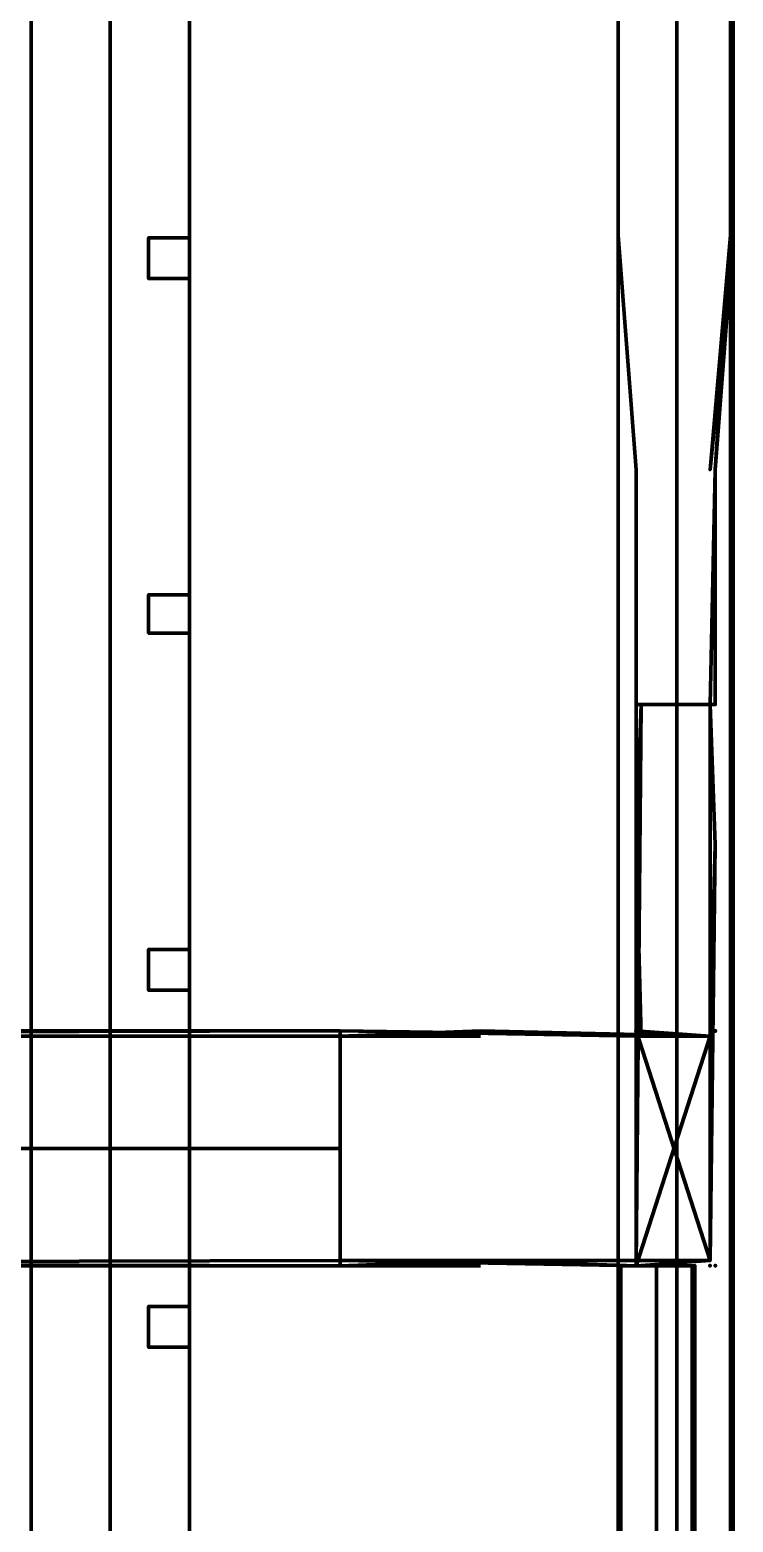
# Model space of a CAD drawing. Extents: x 0 to 1153, y 0 to 816.
# Drawn here: x 685.34 to 688.26, y 554.03 to 560.22 of the extents above; entities that cross this region are included whole.
import ezdxf

# ---------------------------------------------------------------- set-up
doc = ezdxf.new("R2010")
doc.units = 0
doc.header["$MEASUREMENT"] = 0
doc.layers.add('Electrical', color=7, linetype='Continuous')
doc.layers.add('Hatch', color=7, linetype='Continuous')

msp = doc.modelspace()

# ---------------------------------------------------------------- linework, layer by layer
at = {"layer": 'Electrical', "color": 5, "linetype": 'Continuous', "lineweight": 211}
msp.add_line((685.673, 535.6225), (685.673, 567.7323), dxfattribs=at)
for points in [[(686.001, 567.7323), (686.001, 535.6225), (685.3449, 535.6225), (686.001, 535.6225), (685.3449, 535.6225), (686.001, 535.6225), (686.001, 567.7323), (685.3449, 567.7323), (686.001, 567.7323), (685.3449, 567.7323), (685.3449, 535.6225), (685.3449, 567.7323), (686.001, 567.7323), (686.001, 535.6225)], [(685.8317, 559.3609), (685.8317, 559.1916), (686.001, 559.1916), (686.001, 559.3609), (685.8317, 559.3609), (685.8317, 559.1916), (686.001, 559.1916), (686.001, 559.3609)], [(685.8317, 557.8793), (685.8317, 557.7205), (686.001, 557.7205), (686.001, 557.8793), (685.8317, 557.8793), (685.8317, 557.7205), (686.001, 557.7205), (686.001, 557.8793)], [(685.8317, 556.4081), (685.8317, 556.2388), (686.001, 556.2388), (686.001, 556.4081), (685.8317, 556.4081), (685.8317, 556.2388), (686.001, 556.2388), (686.001, 556.4081)], [(685.8317, 554.9265), (685.8317, 554.7572), (686.001, 554.7572), (686.001, 554.9265), (685.8317, 554.9265), (685.8317, 554.7572), (686.001, 554.7572), (686.001, 554.9265)]]:
    msp.add_lwpolyline(points, close=True, dxfattribs=at)
msp.add_lwpolyline([(685.3449, 535.6225), (685.3449, 567.7323), (685.3449, 535.6225)], dxfattribs=at)
at = {"layer": 'Hatch', "color": 5, "linetype": 'Continuous', "lineweight": 211}
for p, q in [((688.0225, 617.3893), (688.0225, 511.7148)), ((686.6255, 555.5826), (677.9683, 555.5826)), ((687.9378, 537.9296), (687.9378, 555.0958))]:
    msp.add_line(p, q, dxfattribs=at)
for points in [[(688.2553, 511.6724), (688.2553, 617.347), (688.2553, 617.2306), (688.2553, 616.5744), (687.7897, 616.5744), (687.7897, 616.2886), (687.779, 616.5744), (688.2553, 616.5744), (688.2553, 618.0561), (688.2553, 617.3682), (688.2553, 618.0561), (687.779, 618.0561), (687.7897, 617.3682), (688.2553, 617.347), (687.779, 617.347), (687.779, 511.6724), (687.779, 617.347), (688.2447, 617.347), (688.2553, 617.4422), (687.779, 617.4422), (687.779, 618.1619)], [(687.779, 617.4422), (688.2553, 617.4422), (688.2553, 617.347), (688.2553, 617.4422), (687.779, 617.4422), (687.779, 511.7676), (687.779, 617.4422), (688.2447, 617.4422)], [(688.2553, 617.4422), (688.2447, 511.7676), (688.2553, 617.4422)], [(688.2447, 617.347), (688.2447, 511.6724)], [(687.779, 613.3253), (687.779, 560.3346), (688.2553, 560.3346), (687.7897, 560.3346), (688.2553, 560.3346), (688.2553, 559.3715), (688.2553, 560.3346), (687.779, 560.3346), (687.779, 613.3253)], [(687.8531, 555.0958), (688.16, 555.117), (688.16, 556.0483), (687.8744, 556.0483), (688.16, 556.0483), (688.16, 555.117), (688.16, 557.4241), (688.1813, 556.8421), (688.16, 557.4241), (688.16, 556.0483), (688.16, 555.117), (687.8531, 555.0958), (687.8744, 557.4241), (687.8531, 556.8421), (687.8531, 557.4241), (688.16, 557.4241), (688.1813, 558.3978), (688.1813, 557.4241), (687.8531, 557.4241), (687.8531, 558.3978), (687.8531, 557.4241), (687.8531, 556.0695), (687.8531, 555.0958), (687.8531, 556.0695), (688.16, 556.0483), (687.8531, 556.0695), (688.16, 556.0483), (688.16, 555.117), (687.8531, 555.0958), (687.8531, 556.0695), (688.16, 555.117), (687.2075, 555.117), (687.8531, 555.0958), (686.6255, 555.117), (688.16, 555.117), (688.16, 556.0483), (687.2075, 556.0695), (687.8531, 556.0483), (686.6255, 556.0695), (688.16, 556.0483), (688.16, 555.117), (688.1813, 556.8421), (688.16, 556.0483), (687.8744, 556.0483), (687.8531, 556.8421), (687.8531, 555.0958), (688.16, 556.0483)], [(687.2075, 556.0695), (686.6255, 556.0483), (687.2075, 556.0483)], [(687.2075, 555.117), (686.6255, 555.0958), (687.2075, 555.0958)], [(687.779, 537.9296), (687.779, 555.0958), (687.7897, 537.9296), (687.7897, 555.0958), (687.779, 537.9296)], [(688.086, 537.9296), (688.086, 555.0958), (688.0966, 537.9296), (688.0966, 555.0958), (687.779, 555.0958), (688.0966, 555.0958), (688.0966, 537.9296)], [(688.1813, 555.0958), (688.1813, 555.0958), (688.1813, 555.0958)]]:
    msp.add_lwpolyline(points, dxfattribs=at)
for points in [[(687.779, 559.3715), (687.779, 560.3346), (687.779, 559.3715), (687.8531, 558.3978), (687.8531, 557.4241), (688.16, 557.4241), (687.8531, 557.4241), (688.1813, 557.4241), (687.8531, 557.4241), (687.8531, 558.3978), (687.779, 559.3715), (687.779, 560.3346), (688.2447, 560.3346), (687.779, 560.3346), (688.2553, 560.3346), (687.779, 560.3346), (687.779, 559.3715), (687.8531, 558.3978)], [(688.2553, 559.3715), (688.1813, 558.3978), (688.16, 557.4241), (688.1813, 558.3978), (688.2447, 559.3715), (688.2447, 560.3346), (688.2447, 559.3715), (688.16, 558.3978)], [(686.6255, 555.0958), (686.6255, 556.0483), (677.9683, 556.0483), (686.6255, 556.0695), (677.9683, 556.0695), (686.6255, 556.0695), (686.6255, 555.0958), (677.9683, 555.0958), (686.6255, 555.117), (677.9683, 555.0958), (677.9683, 556.0695), (677.9683, 555.117), (686.6255, 555.0958), (686.6255, 556.0695)], [(687.8531, 556.0695), (687.8531, 556.0695), (687.8531, 556.0483)]]:
    msp.add_lwpolyline(points, close=True, dxfattribs=at)
for p in [(687.8531, 556.0695), (688.1813, 556.0695), (687.8744, 556.0483), (688.16, 556.0483), (687.8531, 555.117), (687.8531, 555.0958), (688.16, 555.0958), (688.1813, 555.0958)]:
    msp.add_point(p, dxfattribs=at)

doc.saveas('drawing.dxf')
